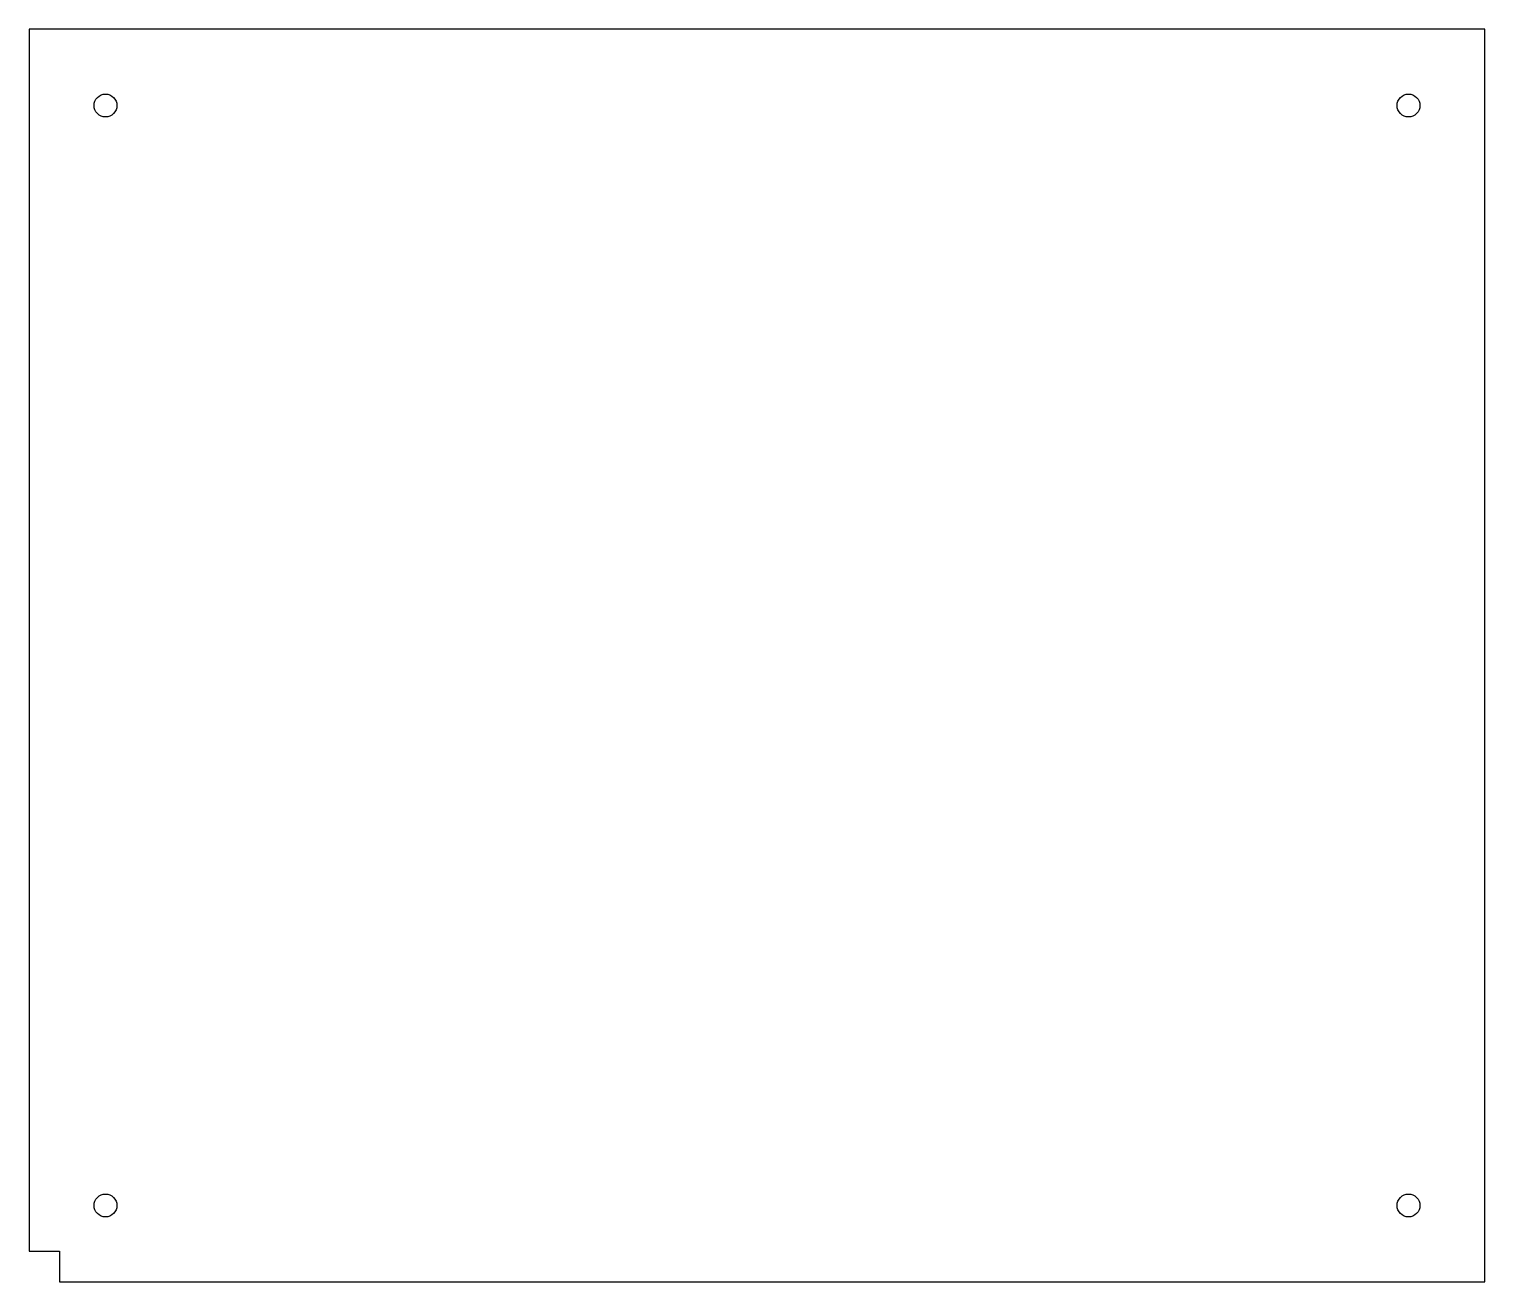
# Model space of a CAD drawing. Header units: millimetres. Extents: x 0 to 286, y 0 to 246.
import ezdxf

# ---------------------------------------------------------------- set-up
doc = ezdxf.new("R2010")
doc.units = ezdxf.units.MM
doc.layers.get('0').update_dxf_attribs({"linetype": 'CONTINUOUS'})

msp = doc.modelspace()

# ---------------------------------------------------------------- linework, layer by layer
msp.add_lwpolyline([(6, 0), (286, 0), (286, 246), (0, 246), (0, 6), (6, 6)], close=True)
for centre in [(15, 231), (271, 231), (15, 15), (271, 15)]:
    msp.add_circle(centre, 2.25)

doc.saveas('drawing.dxf')
